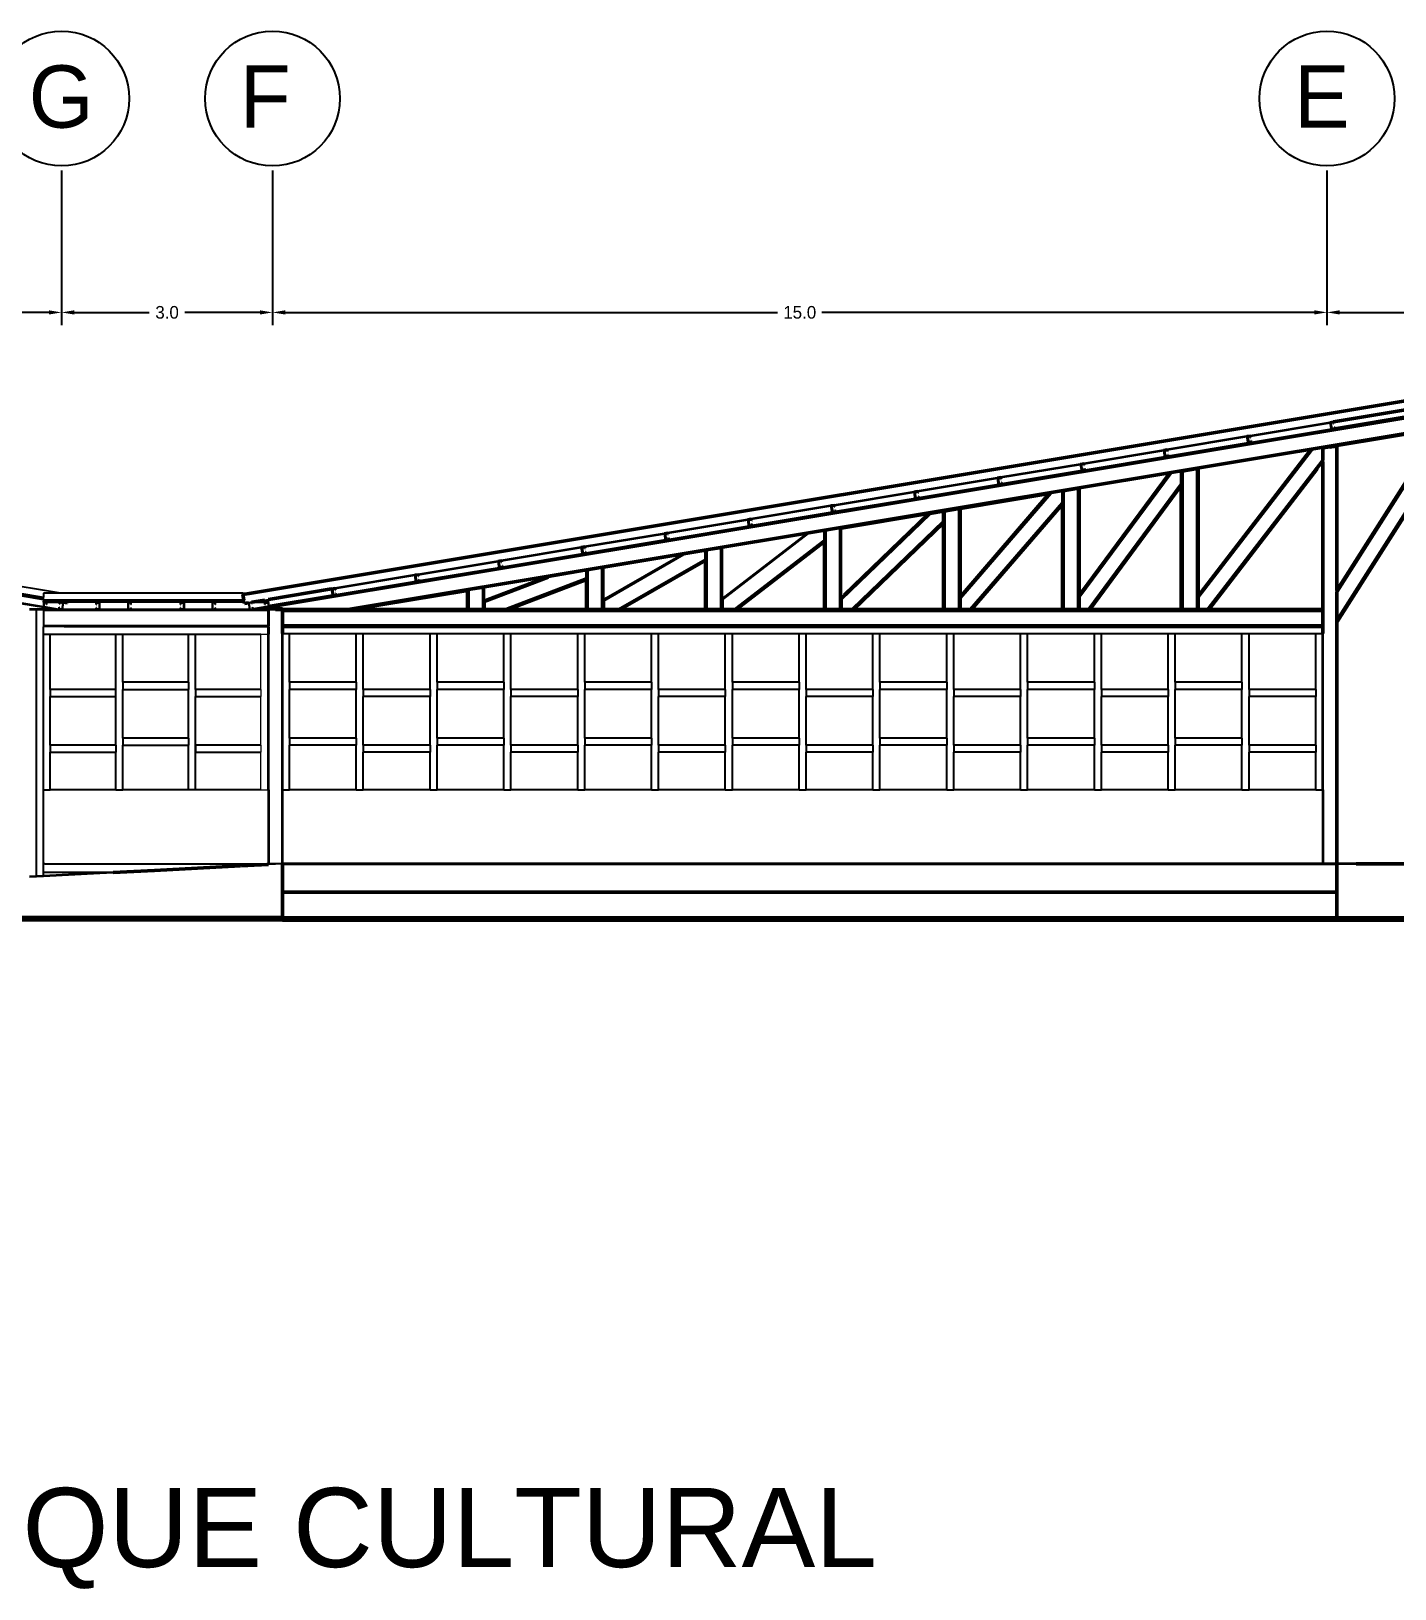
# Model space of a CAD drawing. Header units: metres. Extents: x -57 to 501, y 45 to 307.
# Drawn here: x 76.06 to 95.46, y 285.01 to 307.17 of the extents above; entities that cross this region are included whole.
import ezdxf

# ---------------------------------------------------------------- set-up
doc = ezdxf.new("R2010")
doc.units = ezdxf.units.M
doc.layers.add('atras', color=7, linetype='Continuous')
doc.layers.add('Lámina', color=7, linetype='Continuous', lineweight=30)
doc.styles.add('Anotativo', font='arial.ttf')
doc.dimstyles.get("Standard").update_dxf_attribs({"dimtxt": 0.18, "dimasz": 0.18, "dimexe": 0.18, "dimexo": 0.0625, "dimgap": 0.09, "dimtad": 0, "dimtih": 1, "dimtoh": 1, "dimdec": 1, "dimzin": 0, "dimdsep": 46, "dimtxsty": 'Standard', "dimcen": 0.09, "dimadec": 0, "dimazin": 0, "dimtfac": 1, "dimtdec": 1, "dimtofl": 0, "dimtmove": 0, "dimatfit": 3, "dimfxl": 1, "dimtolj": 1, "dimtzin": 0, "dimarcsym": 0})

# ---------------------------------------------------------------- blocks, each defined once
blk = doc.blocks.new('*D7')
at = {"layer": 'atras', "color": 0, "lineweight": -2, "transparency": 16777216}
for p, q in [((61.496, 305.19), (61.496, 302.989)), ((76.496, 305.19), (76.496, 302.989)), ((61.676, 303.169), (68.681, 303.169)), ((76.316, 303.169), (69.311, 303.169))]:
    blk.add_line(p, q, dxfattribs=at)
at = {"layer": 'atras', "color": 0, "transparency": 16777216}
for points in [[(61.676, 303.199), (61.676, 303.139), (61.496, 303.169)], [(76.316, 303.199), (76.316, 303.139), (76.496, 303.169)]]:
    blk.add_solid(points, dxfattribs=at)
at = {"layer": 'Defpoints', "color": 0, "transparency": 16777216}
for p in [(61.496, 305.252), (76.496, 305.252), (76.496, 303.169)]:
    blk.add_point(p, dxfattribs=at)
at = {"layer": 'atras', "color": 0, "transparency": 16777216, "insert": (68.996, 303.169), "char_height": 0.18, "attachment_point": 5}
blk.add_mtext('\\A1;15.0', dxfattribs=at)
blk = doc.blocks.new('*D8')
at = {"layer": 'atras', "color": 0, "lineweight": -2, "transparency": 16777216}
for p, q in [((76.496, 305.19), (76.496, 302.989)), ((79.496, 305.19), (79.496, 302.989)), ((76.676, 303.169), (77.741, 303.169)), ((79.316, 303.169), (78.251, 303.169))]:
    blk.add_line(p, q, dxfattribs=at)
at = {"layer": 'atras', "color": 0, "transparency": 16777216}
for points in [[(76.676, 303.199), (76.676, 303.139), (76.496, 303.169)], [(79.316, 303.199), (79.316, 303.139), (79.496, 303.169)]]:
    blk.add_solid(points, dxfattribs=at)
at = {"layer": 'Defpoints', "color": 0, "transparency": 16777216}
for p in [(76.496, 305.252), (79.496, 305.252), (79.496, 303.169)]:
    blk.add_point(p, dxfattribs=at)
at = {"layer": 'atras', "color": 0, "transparency": 16777216, "insert": (77.996, 303.169), "char_height": 0.18, "attachment_point": 5}
blk.add_mtext('\\A1;3.0', dxfattribs=at)
blk = doc.blocks.new('*D2')
at = {"layer": 'atras', "color": 0, "lineweight": -2, "transparency": 16777216}
for p, q in [((79.496, 305.19), (79.496, 302.989)), ((94.496, 305.19), (94.496, 302.989)), ((79.676, 303.169), (86.681, 303.169)), ((94.316, 303.169), (87.311, 303.169))]:
    blk.add_line(p, q, dxfattribs=at)
at = {"layer": 'atras', "color": 0, "transparency": 16777216}
for points in [[(79.676, 303.199), (79.676, 303.139), (79.496, 303.169)], [(94.316, 303.199), (94.316, 303.139), (94.496, 303.169)]]:
    blk.add_solid(points, dxfattribs=at)
at = {"layer": 'Defpoints', "color": 0, "transparency": 16777216}
for p in [(79.496, 305.252), (94.496, 305.252), (94.496, 303.169)]:
    blk.add_point(p, dxfattribs=at)
at = {"layer": 'atras', "color": 0, "transparency": 16777216, "insert": (86.996, 303.169), "char_height": 0.18, "attachment_point": 5}
blk.add_mtext('\\A1;15.0', dxfattribs=at)
blk = doc.blocks.new('*D3')
at = {"layer": 'atras', "color": 0, "lineweight": -2, "transparency": 16777216}
for p, q in [((94.496, 305.19), (94.496, 302.989)), ((109.496, 305.19), (109.496, 302.989)), ((94.676, 303.169), (101.681, 303.169)), ((109.316, 303.169), (102.311, 303.169))]:
    blk.add_line(p, q, dxfattribs=at)
at = {"layer": 'atras', "color": 0, "transparency": 16777216}
for points in [[(94.676, 303.199), (94.676, 303.139), (94.496, 303.169)], [(109.316, 303.199), (109.316, 303.139), (109.496, 303.169)]]:
    blk.add_solid(points, dxfattribs=at)
at = {"layer": 'Defpoints', "color": 0, "transparency": 16777216}
for p in [(94.496, 305.252), (109.496, 305.252), (109.496, 303.169)]:
    blk.add_point(p, dxfattribs=at)
at = {"layer": 'atras', "color": 0, "transparency": 16777216, "insert": (101.996, 303.169), "char_height": 0.18, "attachment_point": 5}
blk.add_mtext('\\A1;15.0', dxfattribs=at)

msp = doc.modelspace()

# ---------------------------------------------------------------- linework, layer by layer
for p, q in [((79.073, 299.173), (79.193, 299.173)), ((79.073, 299.078), (79.073, 299.173)), ((79.073, 299.078), (79.089, 299.078)), ((79.073, 299.078), (79.073, 299.063)), ((79.073, 299.063), (79.091, 299.063)), ((79.073, 299.063), (79.073, 299.048)), ((79.094, 299.048), (79.073, 299.048)), ((79.089, 299.078), (79.091, 299.063)), ((79.091, 299.063), (79.092, 299.06)), ((79.092, 299.06), (79.094, 299.048)), ((79.094, 299.048), (79.094, 299.045)), ((79.203, 299.048), (79.154, 299.04)), ((79.154, 299.04), (79.17, 298.941)), ((79.199, 299.042), (79.159, 299.035)), ((79.159, 299.035), (79.174, 298.947)), ((79.17, 298.941), (79.219, 298.949)), ((79.23, 298.941), (79.17, 298.941)), ((79.174, 298.947), (79.214, 298.953)), ((79.202, 299.022), (79.199, 299.042)), ((79.207, 299.023), (79.202, 299.022)), ((79.207, 299.023), (79.203, 299.048)), ((79.203, 299.048), (79.437, 299.048)), ((79.21, 298.973), (79.215, 298.974)), ((79.214, 298.953), (79.21, 298.973)), ((79.219, 298.949), (79.215, 298.974)), ((79.432, 298.985), (79.219, 298.949)), ((79.437, 298.941), (79.23, 298.941)), ((79.295, 299.063), (79.437, 299.063)), ((79.387, 299.078), (79.437, 299.087)), ((79.387, 299.078), (79.437, 299.078)), ((79.387, 299.041), (79.437, 299.041)), ((79.387, 299.016), (79.387, 299.041)), ((79.387, 299.016), (79.392, 299.016)), ((79.392, 299.016), (79.392, 299.036)), ((79.392, 299.036), (79.432, 299.036)), ((79.432, 299.036), (79.432, 298.985)), ((79.437, 298.985), (79.432, 298.985)), ((79.437, 299.078), (79.437, 299.087)), ((79.437, 299.078), (79.437, 299.063)), ((79.437, 299.048), (79.437, 299.063)), ((79.437, 299.041), (79.437, 298.985)), ((79.437, 298.941), (79.437, 298.951)), ((79.437, 298.931), (79.437, 298.941)), ((79.437, 298.701), (79.437, 298.711)), ((79.437, 298.591), (79.431, 298.591)), ((79.053, 295.296), (79.041, 295.295)), ((79.537, 295.327), (79.437, 295.327)), ((79.537, 295.321), (79.437, 295.316)), ((79.537, 295.321), (79.537, 295.327)), ((79.637, 295.327), (79.537, 295.327)), ((79.637, 295.327), (79.537, 295.321)), ((79.637, 295.327), (79.637, 295.326))]:
    msp.add_line(p, q)
at = {"layer": 'atras', "color": 251, "true_color": 0x636466}
for p, q in [((76.481, 299.173), (59.376, 302.024)), ((59.358, 301.915), (76.237, 299.102)), ((59.36, 301.931), (76.237, 299.118)), ((59.337, 301.792), (76.237, 298.975)), ((75.32, 299.138), (76.237, 298.985)), ((75.337, 299.237), (76.237, 299.087)), ((76.481, 299.173), (76.237, 299.173)), ((76.237, 299.173), (76.237, 299.118)), ((79.073, 299.173), (76.481, 299.173)), ((76.037, 298.951), (76.237, 298.951)), ((76.037, 298.941), (76.137, 298.941)), ((76.137, 298.941), (76.237, 298.941)), ((76.137, 295.327), (76.137, 298.941)), ((76.237, 299.102), (76.237, 299.118)), ((76.237, 299.087), (76.237, 299.102)), ((76.237, 299.087), (76.237, 299.078)), ((76.237, 299.078), (76.237, 299.063)), ((79.073, 299.078), (76.237, 299.078)), ((79.073, 299.063), (76.237, 299.063)), ((76.237, 299.048), (76.237, 299.063)), ((76.237, 299.048), (76.471, 299.048)), ((76.287, 299.041), (76.237, 299.041)), ((76.237, 299.041), (76.237, 298.985)), ((76.237, 298.985), (76.237, 298.975)), ((76.237, 298.975), (76.237, 298.951)), ((76.237, 298.951), (76.237, 298.941)), ((76.237, 298.941), (76.237, 298.931)), ((76.237, 298.941), (76.287, 298.941)), ((76.237, 298.931), (76.237, 298.711)), ((79.437, 298.931), (76.237, 298.931)), ((76.282, 299.036), (76.242, 299.036)), ((76.242, 299.036), (76.242, 298.985)), ((76.242, 298.985), (76.455, 298.949)), ((76.242, 298.985), (76.242, 298.975)), ((76.242, 298.975), (76.444, 298.941)), ((76.242, 298.975), (76.242, 298.946)), ((76.242, 298.946), (76.282, 298.946)), ((76.282, 299.016), (76.282, 299.036)), ((76.287, 299.016), (76.282, 299.016)), ((76.282, 298.966), (76.287, 298.966)), ((76.282, 298.946), (76.282, 298.966)), ((76.287, 299.016), (76.287, 299.041)), ((76.287, 298.941), (76.287, 298.966)), ((76.444, 298.941), (76.287, 298.941)), ((76.504, 298.941), (76.444, 298.941)), ((76.455, 298.949), (76.459, 298.974)), ((76.504, 298.941), (76.455, 298.949)), ((76.464, 298.973), (76.459, 298.974)), ((76.46, 298.953), (76.464, 298.973)), ((76.5, 298.947), (76.46, 298.953)), ((76.467, 299.023), (76.471, 299.048)), ((76.467, 299.023), (76.472, 299.022)), ((76.471, 299.048), (76.52, 299.04)), ((76.471, 299.048), (76.564, 299.048)), ((76.472, 299.022), (76.475, 299.042)), ((76.475, 299.042), (76.515, 299.035)), ((76.515, 299.035), (76.5, 298.947)), ((76.52, 299.04), (76.504, 298.941)), ((76.987, 298.941), (76.504, 298.941)), ((76.52, 299.04), (76.577, 299.03)), ((76.564, 299.048), (76.58, 299.045)), ((76.564, 299.048), (76.58, 299.048)), ((76.58, 299.045), (76.577, 299.03)), ((76.58, 299.048), (76.58, 299.045)), ((79.073, 299.048), (76.58, 299.048)), ((76.987, 299.041), (77.037, 299.041)), ((76.987, 299.016), (76.987, 299.041)), ((76.987, 299.016), (76.992, 299.016)), ((76.992, 298.966), (76.987, 298.966)), ((76.987, 298.941), (76.987, 298.966)), ((77.037, 298.941), (76.987, 298.941)), ((76.992, 299.016), (76.992, 299.036)), ((76.992, 299.036), (77.032, 299.036)), ((76.992, 298.946), (76.992, 298.966)), ((77.032, 298.946), (76.992, 298.946)), ((77.032, 299.036), (77.032, 298.946)), ((77.037, 299.041), (77.037, 298.941)), ((77.437, 298.941), (77.037, 298.941)), ((77.487, 299.041), (77.437, 299.041)), ((77.437, 299.041), (77.437, 298.941)), ((77.437, 298.941), (77.487, 298.941)), ((77.442, 299.036), (77.442, 298.946)), ((77.482, 299.036), (77.442, 299.036)), ((77.442, 298.946), (77.482, 298.946)), ((77.482, 299.016), (77.482, 299.036)), ((77.487, 299.016), (77.482, 299.016)), ((77.482, 298.966), (77.487, 298.966)), ((77.482, 298.946), (77.482, 298.966)), ((77.487, 299.016), (77.487, 299.041)), ((77.487, 298.941), (77.487, 298.966)), ((78.187, 298.941), (77.487, 298.941)), ((78.187, 299.041), (78.237, 299.041)), ((78.187, 299.016), (78.187, 299.041)), ((78.187, 299.016), (78.192, 299.016)), ((78.192, 298.966), (78.187, 298.966)), ((78.187, 298.941), (78.187, 298.966)), ((78.237, 298.941), (78.187, 298.941)), ((78.192, 299.016), (78.192, 299.036)), ((78.192, 299.036), (78.232, 299.036)), ((78.192, 298.946), (78.192, 298.966)), ((78.232, 298.946), (78.192, 298.946)), ((78.232, 299.036), (78.232, 298.946)), ((78.237, 299.041), (78.237, 298.941)), ((78.637, 298.941), (78.237, 298.941)), ((78.687, 299.041), (78.637, 299.041)), ((78.637, 299.041), (78.637, 298.941)), ((78.637, 298.941), (78.687, 298.941)), ((78.642, 299.036), (78.642, 298.946)), ((78.682, 299.036), (78.642, 299.036)), ((78.642, 298.946), (78.682, 298.946)), ((78.682, 299.016), (78.682, 299.036)), ((78.687, 299.016), (78.682, 299.016)), ((78.682, 298.966), (78.687, 298.966)), ((78.682, 298.946), (78.682, 298.966)), ((78.687, 299.016), (78.687, 299.041)), ((78.687, 298.941), (78.687, 298.966)), ((79.17, 298.941), (78.687, 298.941)), ((76.237, 298.711), (76.237, 298.701)), ((79.437, 298.711), (76.237, 298.711)), ((76.237, 298.701), (76.246, 298.701)), ((76.237, 298.691), (76.237, 298.697)), ((76.532, 298.701), (76.246, 298.701)), ((76.532, 298.701), (76.545, 298.701)), ((76.545, 298.701), (79.437, 298.701)), ((76.237, 298.601), (76.237, 298.691)), ((76.237, 296.377), (76.237, 298.601)), ((76.237, 298.591), (76.237, 298.601)), ((76.237, 298.591), (77.266, 298.591)), ((76.237, 298.591), (76.324, 298.591)), ((76.331, 297.807), (76.331, 298.591)), ((77.266, 298.591), (77.366, 298.591)), ((77.266, 297.013), (77.266, 298.591)), ((77.366, 298.591), (78.302, 298.591)), ((77.366, 297.907), (77.366, 298.591)), ((78.302, 298.591), (78.402, 298.591)), ((78.302, 297.907), (78.302, 298.591)), ((78.402, 298.591), (79.331, 298.591)), ((78.402, 297.807), (78.402, 298.591)), ((78.302, 297.907), (77.366, 297.907)), ((77.366, 297.907), (77.366, 297.807)), ((78.302, 297.907), (78.302, 297.807)), ((77.266, 297.807), (76.331, 297.807)), ((76.331, 297.807), (76.331, 297.707)), ((76.331, 297.707), (77.266, 297.707)), ((76.331, 297.013), (76.331, 297.707)), ((77.366, 297.807), (78.302, 297.807)), ((77.366, 297.113), (77.366, 297.807)), ((78.302, 297.113), (78.302, 297.807)), ((79.331, 297.807), (78.402, 297.807)), ((78.402, 297.807), (78.402, 297.707)), ((78.402, 297.707), (79.331, 297.707)), ((78.402, 297.013), (78.402, 297.707)), ((77.266, 297.013), (77.266, 297.448)), ((77.366, 297.113), (77.366, 297.327)), ((77.266, 297.013), (76.331, 297.013)), ((76.331, 297.013), (76.331, 296.913)), ((77.266, 297.013), (77.266, 296.913)), ((78.302, 297.113), (77.366, 297.113)), ((77.366, 297.113), (77.366, 297.013)), ((77.366, 297.013), (78.302, 297.013)), ((77.366, 296.377), (77.366, 297.013)), ((78.302, 297.113), (77.854, 297.113)), ((77.936, 297.013), (78.302, 297.013)), ((78.302, 297.113), (78.302, 297.013)), ((78.302, 296.377), (78.302, 297.013)), ((78.402, 296.377), (78.402, 297.013)), ((79.331, 297.013), (78.402, 297.013)), ((78.402, 297.013), (78.402, 296.913)), ((76.331, 296.913), (77.266, 296.913)), ((76.331, 296.377), (76.331, 296.913)), ((77.266, 296.377), (77.266, 296.913)), ((78.402, 296.913), (79.331, 296.913)), ((76.237, 296.377), (76.331, 296.377)), ((76.237, 295.327), (76.237, 296.377)), ((77.266, 296.377), (76.331, 296.377)), ((77.266, 296.377), (77.366, 296.377)), ((79.331, 296.377), (77.366, 296.377)), ((79.331, 296.377), (78.461, 296.377)), ((76.137, 295.232), (76.137, 295.327)), ((76.137, 295.216), (76.137, 295.232)), ((76.137, 295.144), (76.137, 295.216)), ((76.259, 295.327), (76.237, 295.327)), ((76.237, 295.232), (76.237, 295.327)), ((76.237, 295.216), (76.237, 295.232)), ((76.237, 295.201), (76.237, 295.216)), ((76.237, 295.191), (76.237, 295.201)), ((76.259, 295.201), (76.237, 295.201)), ((76.237, 295.149), (76.237, 295.191)), ((76.259, 295.327), (79.415, 295.327)), ((77.229, 295.201), (76.259, 295.201))]:
    msp.add_line(p, q, dxfattribs=at)
at = {"layer": 'atras', "lineweight": 50}
for p, q in [((96.298, 302.024), (79.193, 299.173)), ((94.591, 301.612), (95.725, 301.801)), ((96.337, 301.792), (79.23, 298.941)), ((95.741, 301.703), (94.607, 301.514)), ((96.373, 301.575), (80.57, 298.941)), ((96.118, 301.522), (94.635, 301.275)), ((96.109, 301.514), (94.637, 299.193)), ((96.097, 301.512), (94.637, 299.212)), ((96.358, 301.494), (94.637, 298.782)), ((96.351, 301.465), (94.637, 298.764)), ((94.276, 301.215), (92.664, 299.122)), ((94.256, 301.205), (92.704, 299.19)), ((94.437, 301.063), (94.437, 301.232)), ((94.637, 299.212), (94.637, 301.265)), ((92.654, 298.941), (92.654, 300.945)), ((92.664, 299.138), (92.664, 300.94)), ((94.437, 301.063), (92.803, 298.941)), ((94.357, 300.943), (92.816, 298.941)), ((94.437, 298.941), (94.437, 301.047)), ((92.268, 300.881), (90.972, 299.126)), ((92.249, 300.871), (91.012, 299.197)), ((92.424, 300.721), (91.109, 298.941)), ((92.424, 300.705), (91.121, 298.941)), ((92.434, 298.941), (92.434, 300.908)), ((90.562, 300.596), (89.279, 299.11)), ((90.547, 300.594), (89.279, 300.382)), ((90.54, 300.586), (89.319, 299.171)), ((90.742, 298.941), (90.742, 300.626)), ((90.962, 298.941), (90.962, 300.663)), ((90.972, 299.143), (90.972, 300.658)), ((92.424, 298.941), (92.424, 300.651)), ((88.847, 300.31), (87.587, 299.094)), ((88.83, 300.308), (87.587, 300.1)), ((88.822, 300.3), (87.627, 299.146)), ((88.83, 300.308), (88.822, 300.3)), ((88.847, 300.31), (88.83, 300.308)), ((89.039, 300.342), (88.847, 300.31)), ((89.049, 300.344), (89.039, 300.342)), ((89.039, 300.189), (89.039, 300.342)), ((89.269, 300.381), (89.049, 300.344)), ((89.049, 298.941), (89.049, 300.344)), ((89.279, 300.382), (89.269, 300.381)), ((89.269, 298.941), (89.269, 300.381)), ((89.279, 300.376), (89.279, 300.382)), ((89.279, 299.125), (89.279, 300.376)), ((90.732, 300.456), (89.425, 298.941)), ((90.732, 300.441), (89.438, 298.941)), ((90.732, 300.409), (90.732, 300.441)), ((90.732, 300.394), (90.732, 300.409)), ((90.732, 298.941), (90.732, 300.394)), ((87.357, 298.941), (87.357, 300.062)), ((87.577, 298.941), (87.577, 300.099)), ((89.039, 300.189), (87.745, 298.941)), ((89.039, 300.176), (87.76, 298.941)), ((89.039, 298.941), (89.039, 300.137)), ((85.884, 298.941), (85.884, 299.817)), ((87.347, 299.921), (86.075, 298.941)), ((87.347, 299.909), (86.091, 298.941)), ((87.347, 298.941), (87.347, 299.878)), ((85.654, 299.651), (84.422, 298.941)), ((85.654, 299.64), (84.442, 298.941)), ((85.654, 298.941), (85.654, 299.617)), ((85.664, 298.941), (85.664, 299.78)), ((83.415, 299.405), (82.509, 299.059)), ((83.962, 299.378), (82.818, 298.941)), ((83.962, 299.368), (82.845, 298.941)), ((83.972, 298.941), (83.972, 299.498)), ((84.192, 298.941), (84.192, 299.535)), ((79.193, 299.173), (79.076, 299.154)), ((79.089, 299.078), (79.076, 299.154)), ((80.337, 299.237), (79.437, 299.087)), ((80.354, 299.138), (79.437, 298.985)), ((82.269, 299.214), (80.63, 298.941)), ((82.269, 298.941), (82.269, 299.207)), ((82.279, 298.941), (82.279, 299.216)), ((82.499, 298.941), (82.499, 299.252)), ((83.962, 298.941), (83.962, 299.352)), ((94.637, 298.782), (94.637, 299.193)), ((79.097, 299.03), (79.094, 299.045)), ((79.097, 299.03), (79.154, 299.04)), ((79.203, 299.048), (79.295, 299.063)), ((79.295, 299.063), (79.387, 299.078)), ((79.637, 298.951), (79.437, 298.951)), ((79.637, 298.941), (79.537, 298.941)), ((79.637, 298.941), (79.637, 298.951)), ((80.57, 298.941), (79.637, 298.941)), ((79.637, 298.931), (79.637, 298.941)), ((94.437, 298.931), (79.637, 298.931)), ((79.637, 298.711), (79.637, 298.931)), ((80.63, 298.941), (80.57, 298.941)), ((80.67, 298.941), (80.63, 298.941)), ((82.269, 298.941), (80.67, 298.941)), ((82.269, 298.941), (82.279, 298.941)), ((82.499, 298.941), (82.279, 298.941)), ((82.499, 298.941), (82.509, 298.941)), ((82.509, 299.069), (82.509, 299.059)), ((82.509, 298.941), (82.509, 299.059)), ((82.818, 298.941), (82.509, 298.941)), ((82.818, 298.941), (82.845, 298.941)), ((82.858, 298.941), (82.845, 298.941)), ((82.885, 298.941), (82.858, 298.941)), ((83.962, 298.941), (82.885, 298.941)), ((83.962, 298.941), (83.972, 298.941)), ((84.192, 298.941), (83.972, 298.941)), ((84.192, 298.941), (84.202, 298.941)), ((84.202, 298.941), (84.202, 299.068)), ((84.422, 298.941), (84.202, 298.941)), ((84.422, 298.941), (84.442, 298.941)), ((84.462, 298.941), (84.442, 298.941)), ((84.482, 298.941), (84.462, 298.941)), ((85.654, 298.941), (84.482, 298.941)), ((85.654, 298.941), (85.664, 298.941)), ((85.884, 298.941), (85.664, 298.941)), ((85.884, 298.941), (85.894, 298.941)), ((85.894, 298.941), (85.894, 299.08)), ((86.075, 298.941), (85.894, 298.941)), ((86.075, 298.941), (86.091, 298.941)), ((86.115, 298.941), (86.091, 298.941)), ((86.131, 298.941), (86.115, 298.941)), ((87.347, 298.941), (86.131, 298.941)), ((87.347, 298.941), (87.357, 298.941)), ((87.577, 298.941), (87.357, 298.941)), ((87.577, 298.941), (87.587, 298.941)), ((87.587, 298.941), (87.587, 299.094)), ((87.745, 298.941), (87.587, 298.941)), ((87.745, 298.941), (87.76, 298.941)), ((87.785, 298.941), (87.76, 298.941)), ((87.8, 298.941), (87.785, 298.941)), ((89.039, 298.941), (87.8, 298.941)), ((89.039, 298.941), (89.049, 298.941)), ((89.269, 298.941), (89.049, 298.941)), ((89.269, 298.941), (89.279, 298.941)), ((89.279, 298.941), (89.279, 299.11)), ((89.425, 298.941), (89.279, 298.941)), ((89.425, 298.941), (89.438, 298.941)), ((89.465, 298.941), (89.438, 298.941)), ((89.478, 298.941), (89.465, 298.941)), ((90.732, 298.941), (89.478, 298.941)), ((90.732, 298.941), (90.742, 298.941)), ((90.962, 298.941), (90.742, 298.941)), ((90.962, 298.941), (90.972, 298.941)), ((90.972, 298.941), (90.972, 299.126)), ((91.109, 298.941), (90.972, 298.941)), ((91.109, 298.941), (91.121, 298.941)), ((91.149, 298.941), (91.121, 298.941)), ((91.161, 298.941), (91.149, 298.941)), ((92.424, 298.941), (91.161, 298.941)), ((92.424, 298.941), (92.434, 298.941)), ((92.654, 298.941), (92.434, 298.941)), ((92.654, 298.941), (92.664, 298.941)), ((92.664, 298.941), (92.664, 299.122)), ((92.803, 298.941), (92.664, 298.941)), ((92.803, 298.941), (92.816, 298.941)), ((92.843, 298.941), (92.816, 298.941)), ((92.856, 298.941), (92.843, 298.941)), ((94.357, 298.941), (92.856, 298.941)), ((94.367, 298.941), (94.357, 298.941)), ((94.437, 298.941), (94.367, 298.941)), ((94.437, 298.931), (94.437, 298.941)), ((94.437, 298.711), (94.437, 298.931)), ((79.637, 298.701), (79.637, 298.711)), ((94.437, 298.711), (79.637, 298.711)), ((79.637, 298.701), (94.437, 298.701)), ((79.637, 298.601), (79.637, 298.701)), ((94.437, 298.701), (94.437, 298.711)), ((94.437, 298.701), (94.437, 298.601)), ((94.637, 298.764), (94.637, 298.782)), ((94.637, 295.327), (94.637, 298.764)), ((77.522, 295.216), (77.229, 295.201)), ((77.817, 295.232), (77.522, 295.216)), ((79.041, 295.295), (77.817, 295.232)), ((79.327, 295.31), (79.053, 295.296)), ((79.339, 295.311), (79.327, 295.31)), ((79.415, 295.315), (79.339, 295.311)), ((79.437, 295.316), (79.415, 295.315)), ((79.437, 295.327), (79.437, 295.316)), ((79.637, 295.326), (79.637, 294.923)), ((94.637, 295.326), (94.637, 294.923)), ((109.161, 295.327), (94.913, 295.327)), ((94.637, 294.923), (79.637, 294.923)), ((79.637, 294.923), (79.637, 294.543)), ((94.637, 294.543), (94.637, 294.923))]:
    msp.add_line(p, q, dxfattribs=at)
at = {"layer": 'atras', "lineweight": 35}
for p, q in [((93.407, 301.415), (94.541, 301.604)), ((94.591, 301.612), (94.541, 301.604)), ((94.541, 301.604), (94.558, 301.505)), ((94.587, 301.607), (94.547, 301.6)), ((94.547, 301.6), (94.562, 301.511)), ((94.59, 301.587), (94.587, 301.607)), ((94.595, 301.588), (94.59, 301.587)), ((94.595, 301.588), (94.591, 301.612)), ((92.223, 301.218), (93.358, 301.407)), ((93.407, 301.415), (93.358, 301.407)), ((93.358, 301.407), (93.374, 301.308)), ((93.403, 301.409), (93.363, 301.403)), ((93.363, 301.403), (93.378, 301.314)), ((93.406, 301.39), (93.403, 301.409)), ((93.411, 301.39), (93.406, 301.39)), ((93.411, 301.39), (93.407, 301.415)), ((94.558, 301.505), (93.423, 301.316)), ((94.558, 301.505), (94.607, 301.514)), ((94.562, 301.511), (94.601, 301.518)), ((94.598, 301.538), (94.603, 301.538)), ((94.601, 301.518), (94.598, 301.538)), ((94.607, 301.514), (94.603, 301.538)), ((91.04, 301.021), (92.174, 301.21)), ((92.223, 301.218), (92.174, 301.21)), ((92.174, 301.21), (92.19, 301.111)), ((92.219, 301.212), (92.18, 301.205)), ((92.18, 301.205), (92.195, 301.117)), ((92.223, 301.192), (92.219, 301.212)), ((92.227, 301.193), (92.223, 301.218)), ((92.227, 301.193), (92.223, 301.192)), ((92.231, 301.143), (92.236, 301.144)), ((92.234, 301.123), (92.231, 301.143)), ((92.24, 301.119), (92.236, 301.144)), ((93.374, 301.308), (92.24, 301.119)), ((94.262, 301.213), (92.664, 300.947)), ((93.374, 301.308), (93.423, 301.316)), ((93.378, 301.314), (93.418, 301.321)), ((93.414, 301.34), (93.419, 301.341)), ((93.418, 301.321), (93.414, 301.34)), ((93.423, 301.316), (93.419, 301.341)), ((94.262, 301.213), (94.256, 301.205)), ((94.276, 301.215), (94.262, 301.213)), ((94.435, 301.242), (94.276, 301.215)), ((94.635, 301.275), (94.435, 301.242)), ((94.437, 301.232), (94.435, 301.242)), ((94.537, 301.249), (94.437, 301.232)), ((94.537, 301.249), (94.587, 301.257)), ((94.587, 301.257), (94.597, 301.259)), ((94.597, 301.259), (94.637, 301.265)), ((94.597, 301.259), (94.597, 301.259)), ((94.637, 301.269), (94.635, 301.275)), ((94.637, 301.265), (94.637, 301.269)), ((94.637, 301.265), (94.637, 301.265)), ((89.856, 300.823), (90.99, 301.012)), ((91.007, 300.914), (89.872, 300.725)), ((91.04, 301.021), (90.99, 301.012)), ((90.99, 301.012), (91.007, 300.914)), ((91.036, 301.015), (90.996, 301.008)), ((90.996, 301.008), (91.011, 300.919)), ((91.007, 300.914), (91.056, 300.922)), ((91.011, 300.919), (91.05, 300.926)), ((91.039, 300.995), (91.036, 301.015)), ((91.044, 300.996), (91.039, 300.995)), ((91.044, 300.996), (91.04, 301.021)), ((91.047, 300.946), (91.052, 300.947)), ((91.05, 300.926), (91.047, 300.946)), ((91.056, 300.922), (91.052, 300.947)), ((92.19, 301.111), (91.056, 300.922)), ((92.19, 301.111), (92.24, 301.119)), ((92.195, 301.117), (92.234, 301.123)), ((92.434, 300.908), (92.654, 300.945)), ((92.654, 300.945), (92.664, 300.947)), ((92.664, 300.94), (92.664, 300.947)), ((94.367, 300.956), (94.357, 300.943)), ((94.437, 301.047), (94.367, 300.956)), ((94.437, 301.047), (94.437, 301.063)), ((88.672, 300.626), (89.807, 300.815)), ((89.823, 300.716), (88.689, 300.527)), ((89.856, 300.823), (89.807, 300.815)), ((89.807, 300.815), (89.823, 300.716)), ((89.852, 300.817), (89.812, 300.811)), ((89.812, 300.811), (89.827, 300.722)), ((89.823, 300.716), (89.872, 300.725)), ((89.827, 300.722), (89.867, 300.729)), ((89.855, 300.798), (89.852, 300.817)), ((89.86, 300.799), (89.855, 300.798)), ((89.86, 300.799), (89.856, 300.823)), ((89.863, 300.748), (89.868, 300.749)), ((89.867, 300.729), (89.863, 300.748)), ((89.872, 300.725), (89.868, 300.749)), ((92.254, 300.878), (90.972, 300.665)), ((92.254, 300.878), (92.249, 300.871)), ((92.268, 300.881), (92.254, 300.878)), ((92.424, 300.907), (92.268, 300.881)), ((92.424, 300.907), (92.434, 300.908)), ((92.424, 300.721), (92.424, 300.907)), ((92.424, 300.705), (92.424, 300.721)), ((92.424, 300.667), (92.424, 300.705)), ((87.489, 300.429), (88.623, 300.618)), ((88.639, 300.519), (87.505, 300.33)), ((88.672, 300.626), (88.623, 300.618)), ((88.623, 300.618), (88.639, 300.519)), ((88.668, 300.62), (88.629, 300.614)), ((88.629, 300.614), (88.644, 300.525)), ((88.639, 300.519), (88.689, 300.527)), ((88.644, 300.525), (88.683, 300.531)), ((88.671, 300.6), (88.668, 300.62)), ((88.676, 300.601), (88.671, 300.6)), ((88.676, 300.601), (88.672, 300.626)), ((88.68, 300.551), (88.685, 300.552)), ((88.683, 300.531), (88.68, 300.551)), ((88.689, 300.527), (88.685, 300.552)), ((90.547, 300.594), (90.54, 300.586)), ((90.562, 300.596), (90.547, 300.594)), ((90.732, 300.625), (90.562, 300.596)), ((90.732, 300.625), (90.742, 300.626)), ((90.732, 300.456), (90.732, 300.625)), ((90.742, 300.626), (90.962, 300.663)), ((90.962, 300.663), (90.972, 300.665)), ((90.972, 300.658), (90.972, 300.665)), ((92.424, 300.651), (92.424, 300.667)), ((86.305, 300.231), (87.439, 300.42)), ((87.456, 300.322), (86.321, 300.133)), ((87.489, 300.429), (87.439, 300.42)), ((87.439, 300.42), (87.456, 300.322)), ((87.485, 300.423), (87.445, 300.416)), ((87.445, 300.416), (87.46, 300.328)), ((87.456, 300.322), (87.505, 300.33)), ((87.46, 300.328), (87.499, 300.334)), ((87.488, 300.403), (87.485, 300.423)), ((87.493, 300.404), (87.488, 300.403)), ((87.493, 300.404), (87.489, 300.429)), ((87.496, 300.354), (87.501, 300.355)), ((87.499, 300.334), (87.496, 300.354)), ((87.505, 300.33), (87.501, 300.355)), ((90.732, 300.441), (90.732, 300.456)), ((83.938, 299.837), (85.072, 300.026)), ((85.121, 300.034), (85.072, 300.026)), ((85.072, 300.026), (85.088, 299.927)), ((85.117, 300.028), (85.078, 300.022)), ((85.12, 300.009), (85.117, 300.028)), ((85.121, 300.034), (86.256, 300.223)), ((85.125, 300.009), (85.121, 300.034)), ((86.272, 300.125), (85.138, 299.935)), ((86.305, 300.231), (86.256, 300.223)), ((86.256, 300.223), (86.272, 300.125)), ((86.301, 300.226), (86.261, 300.219)), ((86.261, 300.219), (86.276, 300.13)), ((86.272, 300.125), (86.321, 300.133)), ((86.276, 300.13), (86.316, 300.137)), ((86.304, 300.206), (86.301, 300.226)), ((86.309, 300.207), (86.304, 300.206)), ((86.309, 300.207), (86.305, 300.231)), ((86.312, 300.157), (86.317, 300.157)), ((86.316, 300.137), (86.312, 300.157)), ((86.321, 300.133), (86.317, 300.157)), ((87.347, 300.06), (87.116, 300.022)), ((87.357, 300.062), (87.347, 300.06)), ((87.347, 299.921), (87.347, 300.06)), ((87.577, 300.099), (87.357, 300.062)), ((87.587, 300.1), (87.577, 300.099)), ((87.587, 300.094), (87.587, 300.1)), ((87.587, 299.108), (87.587, 300.094)), ((89.039, 300.176), (89.039, 300.189)), ((89.039, 300.151), (89.039, 300.176)), ((89.039, 300.137), (89.039, 300.151)), ((82.754, 299.64), (83.888, 299.829)), ((83.938, 299.837), (83.888, 299.829)), ((83.888, 299.829), (83.905, 299.73)), ((83.934, 299.831), (83.894, 299.825)), ((83.894, 299.825), (83.909, 299.736)), ((83.937, 299.811), (83.934, 299.831)), ((83.942, 299.812), (83.937, 299.811)), ((83.942, 299.812), (83.938, 299.837)), ((85.088, 299.927), (83.954, 299.738)), ((85.078, 300.022), (85.093, 299.933)), ((85.088, 299.927), (85.138, 299.935)), ((85.093, 299.933), (85.132, 299.94)), ((85.125, 300.009), (85.12, 300.009)), ((85.129, 299.959), (85.134, 299.96)), ((85.132, 299.94), (85.129, 299.959)), ((85.138, 299.935), (85.134, 299.96)), ((85.884, 299.817), (85.664, 299.78)), ((85.894, 299.818), (85.884, 299.817)), ((87.116, 300.022), (85.894, 299.08)), ((87.096, 300.019), (85.894, 299.818)), ((85.894, 299.812), (85.894, 299.818)), ((85.894, 299.092), (85.894, 299.812)), ((87.085, 300.01), (85.934, 299.123)), ((87.096, 300.019), (87.085, 300.01)), ((87.116, 300.022), (87.096, 300.019)), ((87.347, 299.909), (87.347, 299.921)), ((87.347, 299.89), (87.347, 299.909)), ((87.347, 299.878), (87.347, 299.89)), ((81.57, 299.442), (82.705, 299.631)), ((82.754, 299.64), (82.705, 299.631)), ((82.705, 299.631), (82.721, 299.533)), ((82.75, 299.634), (82.71, 299.627)), ((82.71, 299.627), (82.725, 299.538)), ((82.753, 299.614), (82.75, 299.634)), ((82.758, 299.615), (82.753, 299.614)), ((82.758, 299.615), (82.754, 299.64)), ((83.905, 299.73), (82.77, 299.541)), ((83.905, 299.73), (83.954, 299.738)), ((83.909, 299.736), (83.948, 299.742)), ((83.945, 299.762), (83.95, 299.763)), ((83.948, 299.742), (83.945, 299.762)), ((83.954, 299.738), (83.95, 299.763)), ((85.344, 299.727), (84.202, 299.068)), ((85.316, 299.722), (84.202, 299.536)), ((85.3, 299.713), (84.242, 299.102)), ((85.316, 299.722), (85.3, 299.713)), ((85.344, 299.727), (85.316, 299.722)), ((85.654, 299.778), (85.344, 299.727)), ((85.664, 299.78), (85.654, 299.778)), ((85.654, 299.651), (85.654, 299.778)), ((85.654, 299.64), (85.654, 299.651)), ((85.654, 299.628), (85.654, 299.64)), ((85.654, 299.617), (85.654, 299.628)), ((80.387, 299.245), (81.521, 299.434)), ((81.57, 299.442), (81.521, 299.434)), ((81.521, 299.434), (81.537, 299.335)), ((81.566, 299.437), (81.527, 299.43)), ((81.527, 299.43), (81.541, 299.341)), ((81.569, 299.417), (81.566, 299.437)), ((81.574, 299.418), (81.569, 299.417)), ((81.574, 299.418), (81.57, 299.442)), ((81.578, 299.367), (81.583, 299.368)), ((81.581, 299.348), (81.578, 299.367)), ((81.587, 299.344), (81.583, 299.368)), ((82.721, 299.533), (81.587, 299.344)), ((83.366, 299.397), (82.509, 299.254)), ((83.335, 299.385), (82.549, 299.085)), ((82.721, 299.533), (82.77, 299.541)), ((82.725, 299.538), (82.765, 299.545)), ((82.761, 299.565), (82.766, 299.566)), ((82.765, 299.545), (82.761, 299.565)), ((82.77, 299.541), (82.766, 299.566)), ((83.366, 299.397), (83.335, 299.385)), ((83.415, 299.405), (83.366, 299.397)), ((83.962, 299.496), (83.415, 299.405)), ((83.972, 299.498), (83.962, 299.496)), ((83.962, 299.378), (83.962, 299.496)), ((83.962, 299.368), (83.962, 299.378)), ((83.962, 299.363), (83.962, 299.368)), ((83.962, 299.352), (83.962, 299.363)), ((84.192, 299.535), (83.972, 299.498)), ((84.202, 299.536), (84.192, 299.535)), ((84.202, 299.53), (84.202, 299.536)), ((84.202, 299.079), (84.202, 299.53)), ((80.387, 299.245), (80.337, 299.237)), ((80.337, 299.237), (80.354, 299.138)), ((80.382, 299.239), (80.343, 299.233)), ((80.343, 299.233), (80.358, 299.144)), ((80.354, 299.138), (80.403, 299.146)), ((80.358, 299.144), (80.397, 299.15)), ((80.386, 299.22), (80.382, 299.239)), ((80.391, 299.22), (80.386, 299.22)), ((80.391, 299.22), (80.387, 299.245)), ((80.394, 299.17), (80.399, 299.171)), ((80.397, 299.15), (80.394, 299.17)), ((80.403, 299.146), (80.399, 299.171)), ((81.537, 299.335), (80.403, 299.146)), ((81.537, 299.335), (81.587, 299.344)), ((81.541, 299.341), (81.581, 299.348)), ((82.279, 299.216), (82.269, 299.214)), ((82.269, 299.207), (82.269, 299.214)), ((82.499, 299.252), (82.279, 299.216)), ((82.509, 299.254), (82.499, 299.252)), ((82.509, 299.247), (82.509, 299.254)), ((82.509, 299.069), (82.509, 299.247)), ((87.627, 299.146), (87.617, 299.137)), ((89.309, 299.16), (89.279, 299.125)), ((89.319, 299.171), (89.309, 299.16)), ((91.002, 299.184), (90.972, 299.143)), ((90.972, 299.143), (90.972, 299.126)), ((91.012, 299.197), (91.002, 299.184)), ((92.694, 299.177), (92.664, 299.138)), ((92.664, 299.138), (92.664, 299.122)), ((92.704, 299.19), (92.694, 299.177)), ((94.637, 299.193), (94.637, 299.212)), ((79.537, 298.941), (79.437, 298.941)), ((82.539, 299.081), (82.509, 299.069)), ((82.549, 299.085), (82.539, 299.081)), ((84.232, 299.097), (84.202, 299.079)), ((84.202, 299.079), (84.202, 299.068)), ((84.242, 299.102), (84.232, 299.097)), ((85.924, 299.116), (85.894, 299.092)), ((85.894, 299.092), (85.894, 299.08)), ((85.934, 299.123), (85.924, 299.116)), ((87.617, 299.137), (87.587, 299.108)), ((87.587, 299.108), (87.587, 299.094)), ((89.279, 299.125), (89.279, 299.11)), ((79.437, 296.377), (79.437, 298.591)), ((79.637, 296.377), (79.637, 298.601)), ((94.437, 296.377), (94.437, 298.601)), ((79.437, 296.377), (79.437, 295.327)), ((79.637, 295.327), (79.637, 296.377)), ((94.437, 296.377), (94.437, 295.327)), ((76.237, 295.149), (76.137, 295.144)), ((77.041, 295.191), (76.237, 295.149)), ((77.229, 295.201), (77.041, 295.191)), ((94.437, 295.327), (79.637, 295.327)), ((79.637, 295.326), (94.637, 295.326)), ((94.537, 295.327), (94.437, 295.327)), ((94.637, 295.327), (94.537, 295.327)), ((94.666, 295.327), (94.637, 295.327)), ((94.637, 295.327), (94.637, 295.326)), ((94.676, 295.327), (94.666, 295.327)), ((94.903, 295.327), (94.676, 295.327)), ((94.913, 295.327), (94.903, 295.327)), ((76.137, 295.144), (76.037, 295.139))]:
    msp.add_line(p, q, dxfattribs=at)
at = {"layer": 'atras', "lineweight": 40}
for p, q in [((79.437, 298.711), (79.437, 298.931)), ((79.437, 298.591), (79.437, 298.701))]:
    msp.add_line(p, q, dxfattribs=at)
at = {"layer": 'atras', "lineweight": 15}
for p, q in [((79.331, 298.591), (79.431, 298.591)), ((79.331, 297.807), (79.331, 298.591)), ((79.331, 297.807), (79.331, 297.707)), ((79.331, 297.013), (79.331, 297.707)), ((79.331, 297.013), (79.331, 296.913)), ((79.331, 296.377), (79.331, 296.913)), ((79.331, 296.377), (79.437, 296.377)), ((79.326, 295.327), (79.415, 295.327)), ((79.415, 295.327), (79.415, 295.315)), ((79.437, 295.327), (79.415, 295.327))]:
    msp.add_line(p, q, dxfattribs=at)
at = {"layer": 'atras', "lineweight": 25}
for p, q in [((79.637, 298.601), (79.737, 298.601)), ((79.737, 297.907), (79.737, 298.601)), ((79.737, 298.601), (80.687, 298.601)), ((80.687, 298.601), (80.787, 298.601)), ((80.687, 297.907), (80.687, 298.601)), ((80.787, 297.807), (80.787, 298.601)), ((80.787, 298.601), (81.737, 298.601)), ((81.737, 298.601), (81.837, 298.601)), ((81.737, 297.807), (81.737, 298.601)), ((81.837, 297.907), (81.837, 298.601)), ((81.837, 298.601), (82.787, 298.601)), ((82.787, 298.601), (82.887, 298.601)), ((82.787, 297.907), (82.787, 298.601)), ((82.887, 297.807), (82.887, 298.601)), ((82.887, 298.601), (83.837, 298.601)), ((83.837, 298.601), (83.937, 298.601)), ((83.837, 297.807), (83.837, 298.601)), ((83.937, 297.907), (83.937, 298.601)), ((83.937, 298.601), (84.887, 298.601)), ((84.887, 298.601), (84.987, 298.601)), ((84.887, 297.907), (84.887, 298.601)), ((84.987, 297.807), (84.987, 298.601)), ((84.987, 298.601), (85.937, 298.601)), ((85.937, 298.601), (86.037, 298.601)), ((85.937, 297.807), (85.937, 298.601)), ((86.037, 297.907), (86.037, 298.601)), ((86.037, 298.601), (86.987, 298.601)), ((86.987, 298.601), (87.087, 298.601)), ((86.987, 297.907), (86.987, 298.601)), ((87.087, 297.807), (87.087, 298.601)), ((87.087, 298.601), (88.037, 298.601)), ((88.037, 298.601), (88.137, 298.601)), ((88.037, 297.807), (88.037, 298.601)), ((88.137, 297.907), (88.137, 298.601)), ((88.137, 298.601), (89.087, 298.601)), ((89.087, 298.601), (89.187, 298.601)), ((89.087, 297.907), (89.087, 298.601)), ((89.187, 297.807), (89.187, 298.601)), ((89.187, 298.601), (90.137, 298.601)), ((90.137, 298.601), (90.237, 298.601)), ((90.137, 297.807), (90.137, 298.601)), ((90.237, 297.907), (90.237, 298.601)), ((90.237, 298.601), (91.187, 298.601)), ((91.187, 298.601), (91.287, 298.601)), ((91.187, 297.907), (91.187, 298.601)), ((91.287, 297.807), (91.287, 298.601)), ((91.287, 298.601), (92.237, 298.601)), ((92.237, 298.601), (92.337, 298.601)), ((92.237, 297.807), (92.237, 298.601)), ((92.337, 297.907), (92.337, 298.601)), ((92.337, 298.601), (93.287, 298.601)), ((93.287, 298.601), (93.387, 298.601)), ((93.287, 297.907), (93.287, 298.601)), ((93.387, 297.807), (93.387, 298.601)), ((93.387, 298.601), (94.337, 298.601)), ((94.337, 298.601), (94.437, 298.601)), ((94.337, 297.807), (94.337, 298.601)), ((80.687, 297.907), (79.737, 297.907)), ((79.737, 297.907), (79.737, 297.807)), ((80.687, 297.907), (80.687, 297.807)), ((82.787, 297.907), (81.837, 297.907)), ((81.837, 297.907), (81.837, 297.807)), ((82.787, 297.907), (82.787, 297.807)), ((84.887, 297.907), (83.937, 297.907)), ((83.937, 297.907), (83.937, 297.807)), ((84.887, 297.907), (84.887, 297.807)), ((86.987, 297.907), (86.037, 297.907)), ((86.037, 297.907), (86.037, 297.807)), ((86.987, 297.907), (86.987, 297.807)), ((89.087, 297.907), (88.137, 297.907)), ((88.137, 297.907), (88.137, 297.807)), ((89.087, 297.907), (89.087, 297.807)), ((91.187, 297.907), (90.237, 297.907)), ((90.237, 297.907), (90.237, 297.807)), ((91.187, 297.907), (91.187, 297.807)), ((93.287, 297.907), (92.337, 297.907)), ((92.337, 297.907), (92.337, 297.807)), ((93.287, 297.907), (93.287, 297.807)), ((79.737, 297.112), (79.737, 297.807)), ((80.687, 297.807), (79.737, 297.807)), ((80.687, 297.112), (80.687, 297.807)), ((81.737, 297.807), (80.787, 297.807)), ((80.787, 297.807), (80.787, 297.707)), ((81.737, 297.707), (80.787, 297.707)), ((80.787, 297.012), (80.787, 297.707)), ((81.737, 297.807), (81.737, 297.707)), ((81.737, 297.012), (81.737, 297.707)), ((81.837, 297.112), (81.837, 297.807)), ((82.787, 297.807), (81.837, 297.807)), ((82.787, 297.112), (82.787, 297.807)), ((83.837, 297.807), (82.887, 297.807)), ((82.887, 297.807), (82.887, 297.707)), ((82.887, 297.012), (82.887, 297.707)), ((83.837, 297.707), (82.887, 297.707)), ((83.837, 297.807), (83.837, 297.707)), ((83.837, 297.012), (83.837, 297.707)), ((83.937, 297.112), (83.937, 297.807)), ((84.887, 297.807), (83.937, 297.807)), ((84.887, 297.112), (84.887, 297.807)), ((85.937, 297.807), (84.987, 297.807)), ((84.987, 297.807), (84.987, 297.707)), ((84.987, 297.012), (84.987, 297.707)), ((85.937, 297.707), (84.987, 297.707)), ((85.937, 297.807), (85.937, 297.707)), ((85.937, 297.012), (85.937, 297.707)), ((86.037, 297.112), (86.037, 297.807)), ((86.987, 297.807), (86.037, 297.807)), ((86.987, 297.112), (86.987, 297.807)), ((88.037, 297.807), (87.087, 297.807)), ((87.087, 297.807), (87.087, 297.707)), ((87.087, 297.012), (87.087, 297.707)), ((88.037, 297.707), (87.087, 297.707)), ((88.037, 297.807), (88.037, 297.707)), ((88.037, 297.012), (88.037, 297.707)), ((88.137, 297.112), (88.137, 297.807)), ((89.087, 297.807), (88.137, 297.807)), ((89.087, 297.112), (89.087, 297.807)), ((90.137, 297.807), (89.187, 297.807)), ((89.187, 297.807), (89.187, 297.707)), ((89.187, 297.012), (89.187, 297.707)), ((90.137, 297.707), (89.187, 297.707)), ((90.137, 297.807), (90.137, 297.707)), ((90.137, 297.012), (90.137, 297.707)), ((91.187, 297.807), (90.237, 297.807)), ((90.237, 297.112), (90.237, 297.807)), ((91.187, 297.112), (91.187, 297.807)), ((92.237, 297.807), (91.287, 297.807)), ((91.287, 297.807), (91.287, 297.707)), ((92.237, 297.707), (91.287, 297.707)), ((91.287, 297.012), (91.287, 297.707)), ((92.237, 297.807), (92.237, 297.707)), ((92.237, 297.012), (92.237, 297.707)), ((93.287, 297.807), (92.337, 297.807)), ((92.337, 297.112), (92.337, 297.807)), ((93.287, 297.112), (93.287, 297.807)), ((94.337, 297.807), (93.387, 297.807)), ((93.387, 297.807), (93.387, 297.707)), ((93.387, 297.012), (93.387, 297.707)), ((94.337, 297.707), (93.387, 297.707)), ((94.337, 297.807), (94.337, 297.707)), ((94.337, 297.012), (94.337, 297.707)), ((80.687, 297.112), (79.737, 297.112)), ((79.737, 297.112), (79.737, 297.012)), ((79.737, 296.377), (79.737, 297.012)), ((80.687, 297.012), (79.737, 297.012)), ((80.687, 297.112), (80.687, 297.012)), ((80.687, 296.377), (80.687, 297.012)), ((81.737, 297.012), (80.787, 297.012)), ((80.787, 297.012), (80.787, 296.912)), ((81.737, 297.012), (81.737, 296.912)), ((82.787, 297.112), (81.837, 297.112)), ((81.837, 297.112), (81.837, 297.012)), ((81.837, 296.377), (81.837, 297.012)), ((82.787, 297.012), (81.837, 297.012)), ((82.787, 297.112), (82.787, 297.012)), ((82.787, 296.377), (82.787, 297.012)), ((83.837, 297.012), (82.887, 297.012)), ((82.887, 297.012), (82.887, 296.912)), ((83.837, 297.012), (83.837, 296.912)), ((84.887, 297.112), (83.937, 297.112)), ((83.937, 297.112), (83.937, 297.012)), ((83.937, 296.377), (83.937, 297.012)), ((84.887, 297.012), (83.937, 297.012)), ((84.887, 297.112), (84.887, 297.012)), ((84.887, 296.377), (84.887, 297.012)), ((85.937, 297.012), (84.987, 297.012)), ((84.987, 297.012), (84.987, 296.912)), ((85.937, 297.012), (85.937, 296.912)), ((86.987, 297.112), (86.037, 297.112)), ((86.037, 297.112), (86.037, 297.012)), ((86.037, 296.377), (86.037, 297.012)), ((86.987, 297.012), (86.037, 297.012)), ((86.987, 297.112), (86.987, 297.012)), ((86.987, 296.377), (86.987, 297.012)), ((88.037, 297.012), (87.087, 297.012)), ((87.087, 297.012), (87.087, 296.912)), ((88.037, 297.012), (88.037, 296.912)), ((89.087, 297.112), (88.137, 297.112)), ((88.137, 297.112), (88.137, 297.012)), ((88.137, 296.377), (88.137, 297.012)), ((89.087, 297.012), (88.137, 297.012)), ((89.087, 297.112), (89.087, 297.012)), ((89.087, 296.377), (89.087, 297.012)), ((90.137, 297.012), (89.187, 297.012)), ((89.187, 297.012), (89.187, 296.912)), ((90.137, 297.012), (90.137, 296.912)), ((91.187, 297.112), (90.237, 297.112)), ((90.237, 297.112), (90.237, 297.012)), ((91.187, 297.012), (90.237, 297.012)), ((90.237, 296.377), (90.237, 297.012)), ((91.187, 297.112), (91.187, 297.012)), ((91.187, 296.377), (91.187, 297.012)), ((92.237, 297.012), (91.287, 297.012)), ((91.287, 297.012), (91.287, 296.912)), ((92.237, 297.012), (92.237, 296.912)), ((93.287, 297.112), (92.337, 297.112)), ((92.337, 297.112), (92.337, 297.012)), ((93.287, 297.012), (92.337, 297.012)), ((92.337, 296.377), (92.337, 297.012)), ((93.287, 297.112), (93.287, 297.012)), ((93.287, 296.377), (93.287, 297.012)), ((94.337, 297.012), (93.387, 297.012)), ((93.387, 297.012), (93.387, 296.912)), ((94.337, 297.012), (94.337, 296.912)), ((81.737, 296.912), (80.787, 296.912)), ((80.787, 296.377), (80.787, 296.912)), ((81.737, 296.377), (81.737, 296.912)), ((82.887, 296.377), (82.887, 296.912)), ((83.837, 296.912), (82.887, 296.912)), ((83.837, 296.377), (83.837, 296.912)), ((84.987, 296.377), (84.987, 296.912)), ((85.937, 296.912), (84.987, 296.912)), ((85.937, 296.377), (85.937, 296.912)), ((87.087, 296.377), (87.087, 296.912)), ((88.037, 296.912), (87.087, 296.912)), ((88.037, 296.377), (88.037, 296.912)), ((89.187, 296.377), (89.187, 296.912)), ((90.137, 296.912), (89.187, 296.912)), ((90.137, 296.377), (90.137, 296.912)), ((92.237, 296.912), (91.287, 296.912)), ((91.287, 296.377), (91.287, 296.912)), ((92.237, 296.377), (92.237, 296.912)), ((94.337, 296.912), (93.387, 296.912)), ((93.387, 296.377), (93.387, 296.912)), ((94.337, 296.377), (94.337, 296.912)), ((79.637, 296.377), (79.737, 296.377)), ((80.687, 296.377), (79.737, 296.377)), ((80.687, 296.377), (80.787, 296.377)), ((81.737, 296.377), (80.787, 296.377)), ((81.737, 296.377), (81.837, 296.377)), ((82.787, 296.377), (81.837, 296.377)), ((82.787, 296.377), (82.887, 296.377)), ((83.837, 296.377), (82.887, 296.377)), ((83.837, 296.377), (83.937, 296.377)), ((84.887, 296.377), (83.937, 296.377)), ((84.887, 296.377), (84.987, 296.377)), ((85.937, 296.377), (84.987, 296.377)), ((85.937, 296.377), (86.037, 296.377)), ((86.987, 296.377), (86.037, 296.377)), ((86.987, 296.377), (87.087, 296.377)), ((88.037, 296.377), (87.087, 296.377)), ((88.037, 296.377), (88.137, 296.377)), ((89.087, 296.377), (88.137, 296.377)), ((89.087, 296.377), (89.187, 296.377)), ((90.137, 296.377), (89.187, 296.377)), ((90.137, 296.377), (90.237, 296.377)), ((91.187, 296.377), (90.237, 296.377)), ((91.187, 296.377), (91.287, 296.377)), ((92.237, 296.377), (91.287, 296.377)), ((92.237, 296.377), (92.337, 296.377)), ((93.287, 296.377), (92.337, 296.377)), ((93.287, 296.377), (93.387, 296.377)), ((94.337, 296.377), (93.387, 296.377)), ((94.337, 296.377), (94.437, 296.377))]:
    msp.add_line(p, q, dxfattribs=at)
at = {"layer": 'atras', "lineweight": 80}
for p, q in [((79.637, 294.543), (64.657, 294.543)), ((79.637, 294.543), (94.637, 294.543)), ((94.637, 294.543), (106.489, 294.543))]:
    msp.add_line(p, q, dxfattribs=at)
at = {"layer": 'atras', "color": 252, "true_color": 0x939598}
for centre in [(76.496, 306.211), (79.496, 306.211), (94.496, 306.211)]:
    msp.add_circle(centre, 0.959, dxfattribs=at)

# ---------------------------------------------------------------- texts
at = {"layer": 'atras', "color": 252, "true_color": 0x939598, "char_height": 0.886, "attachment_point": 1}
for s, width, insert in [('G', 0.8858, (76.029, 306.683)), ('F', 0.62671, (79.029, 306.683)), ('E', 0.8858, (94.029, 306.683))]:
    msp.add_mtext_dynamic_manual_height_columns(s, width=width, gutter_width=4.429, heights=[0], dxfattribs=dict(at, insert=insert))
at = {"layer": 'Lámina', "color": 7, "linetype": 'Continuous', "style": 'Anotativo'}
msp.add_text('FACHADA SUR BLOQUE CULTURAL', height=1.12652, dxfattribs=at).set_placement((61.075, 285.321))

# ---------------------------------------------------------------- dimensions: what is measured, and where the dimension line sits
at = {"layer": 'atras', "color": 252, "true_color": 0x939598}
for base, p1, p2, picture, middle in [((76.496, 303.169), (61.496, 305.252), (76.496, 305.252), '*D7', (68.996, 303.169)), ((79.496, 303.169), (76.496, 305.252), (79.496, 305.252), '*D8', (77.996, 303.169)), ((94.496, 303.169), (79.496, 305.252), (94.496, 305.252), '*D2', (86.996, 303.169)), ((109.496, 303.169), (94.496, 305.252), (109.496, 305.252), '*D3', (101.996, 303.169))]:
    dim = msp.add_linear_dim(base=base, p1=p1, p2=p2, dimstyle='Standard', dxfattribs=at)
    dim.commit()
    dim.dimension.update_dxf_attribs({"geometry": picture, "text_midpoint": middle})

doc.saveas('drawing.dxf')
